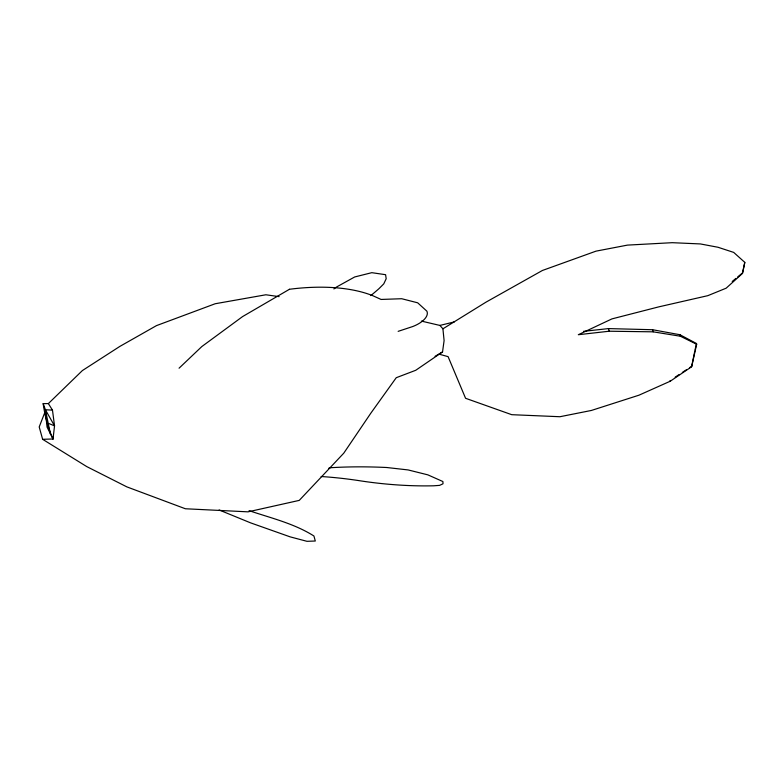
<?xml version="1.0" encoding="UTF-8"?>
<svg xmlns="http://www.w3.org/2000/svg" width="784" height="784" viewBox="0 0 784 784"><rect width="100%" height="100%" fill="white"/><g stroke="black" fill="none" stroke-linecap="round" stroke-linejoin="round"><path stroke-width="1.18" d="M45.57 413.472L47.079 427.123L53.018 438.981L54.537 425.859L52.469 410.11L48.363 403.584L43.169 403.633C44.864 415.608 47.932 428.005 53.018 438.981L42.63 439.305L39.2 426.947L44.884 412.325M435.071 356.308L442.539 351.928L444.097 340.599L442.921 328.81L439.893 325.429L421.361 321.087M442.921 328.81L486.031 302.134L542.42 270.47L596.016 251.145L627.484 245.108L672.241 242.687L700.347 243.932L717.968 247.254L733.687 252.399L744.8 262.375L742.458 273.469L726.151 288.189L707.776 295.676L658.727 306.877L611.951 318.892L578.318 334.719L609.207 331.22L653.16 331.828L680.355 336.228L696.672 344.254L691.625 366.755L670.261 381.22L638.95 395.195L591.44 410.444L559.933 416.725L511.727 414.687L465.569 398.282L448.085 356.642L439.412 354.26M691.625 366.755L694.771 351.193M695.016 350.027L696.466 343.51L679.934 334.729L652.572 329.721L608.472 328.594L583.502 331.348M742.458 273.469L744.8 262.375M48.363 403.584L82.379 370.567L119.864 346.401L156.486 325.615L215.208 303.741L265.884 294.774L279.114 296.636M179.066 368.196L201.821 346.557L242.589 316.579L289.443 289.286M732.217 281.476L735.902 278.408M737.744 276.879L742.34 273.048M442.539 351.928L415.736 370.283L396.243 377.712L370.832 413.178L343.764 453.181L299.253 500.388L248.028 511.844L185.367 508.757L126.871 486.884L86.74 466.588L42.63 439.305M675.181 377.153L679.267 374.458M682.335 372.449L686.421 369.754M689.489 367.745L691.527 366.393M398.145 331.348L412.737 326.536A22.226 10.427 -15.5 0 0 426.859 311.15L417.676 302.81L401.692 298.724L381.073 299.449L372.88 295.735A140.248 65.787 -15.5 0 0 289.443 289.276M328.555 468.322L330.897 467.705A202.88 67.091 6.8 0 1 386.737 467.509L408.15 469.939L427.829 474.849L442.911 481.543L443.009 483.797L439.589 485.374L433.65 485.796A147.882 48.902 6.8 0 1 359.758 480.749A146.726 48.52 6.8 0 0 321.156 476.515M439.893 325.429L454.299 321.91M52.469 410.11L45.403 409.767L43.169 403.633M249.087 510.658C271.009 518.077 294.196 523.506 313.933 536.001L315.295 541.019L306.965 541.313L290.168 536.864L250.537 522.84L219.108 509.953M48.657 423.458L54.537 425.859L45.403 409.767L50.499 434.405M696.466 343.51L696.672 344.254M679.934 334.729L680.355 336.228M670.065 380.514L670.261 381.22M652.572 329.721L653.16 331.828M608.472 328.594L609.207 331.22M52.557 436.6L53.018 438.981M333.886 288.943A202.88 109.211 -40.6 0 1 336.699 286.934L354.672 276.968L371.802 272.675L385.591 274.694L386.189 278.722L383.758 283.877L379.015 288.63A147.882 79.605 -40.6 0 1 370.773 295.607"/></g></svg>
